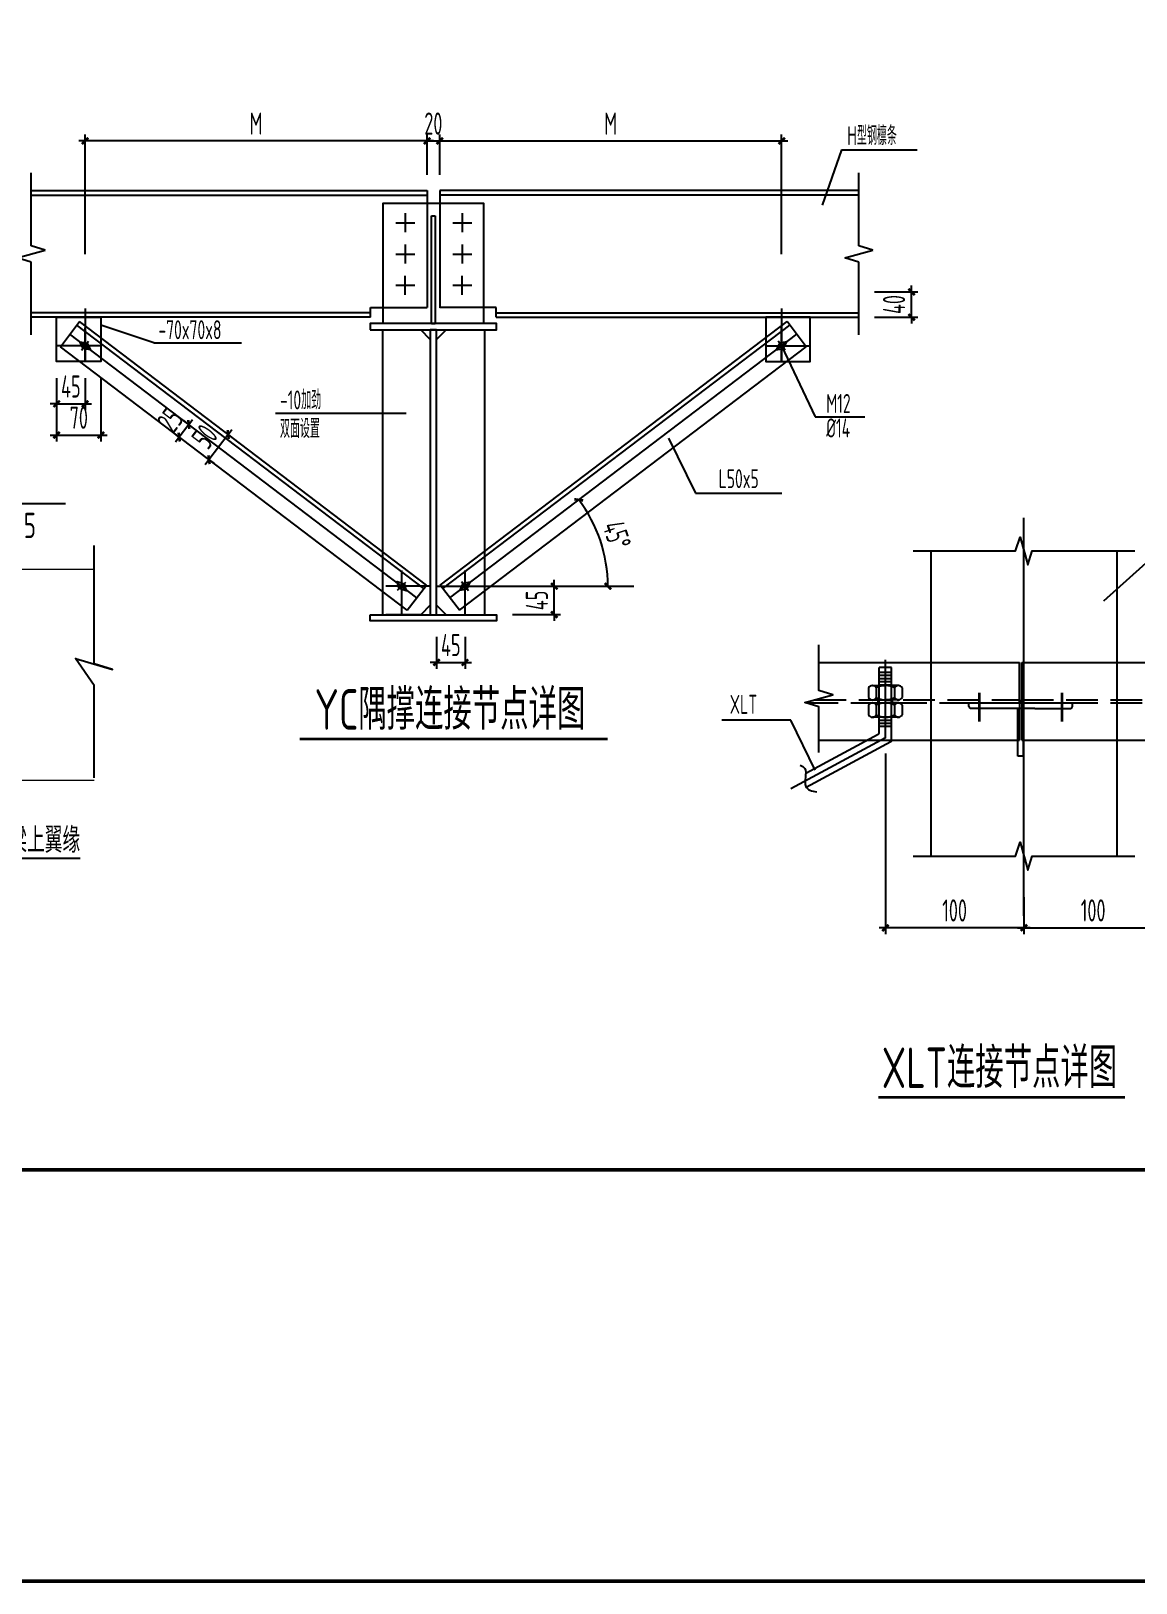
# Model space of a CAD drawing. Extents: x 447413 to 2975780, y -1432727 to 1301644.
# Drawn here: x 2333746 to 2359920, y -541910 to -505126 of the extents above; entities that cross this region are included whole.
import ezdxf
from ezdxf.enums import TextEntityAlignment as Align

# ---------------------------------------------------------------- set-up
doc = ezdxf.new("R2010")
doc.units = 0
doc.header["$LTSCALE"] = 1000
doc.header["$MEASUREMENT"] = 0
for name, pattern in [('ACAD_ISO02W100', [15, 12, -3]), ('ACAD_ISO04W100', [30.5, 24, -3, 0.5, -3]), ('DASH', [0.35, 0.25, -0.1]), ('DOTE', [2.42, 2, -0.2, 0.02, -0.2])]:
    doc.linetypes.add(name, pattern=pattern)
for name, color, linetype in [('AXIS', 3, 'Continuous'), ('AXIS_DIM', 3, 'Continuous'), ('COLU_DE_NUM', 7, 'Continuous'), ('DIM_SYMB', 3, 'Continuous'), ('DOTE', 1, 'Continuous'), ('LAYER2', 1, 'Continuous'), ('PUB_TEXT', 7, 'Continuous'), ('TDB_中实线', 7, 'Continuous'), ('TDB_中心线', 1, 'ACAD_ISO04W100'), ('TDB_文字', 7, 'Continuous'), ('TDB_细实线', 3, 'Continuous'), ('TDB_虚线', 2, 'ACAD_ISO02W100'), ('TEXT', 6, 'Continuous'), ('THIN', 7, 'Continuous'), ('图框', 253, 'Continuous'), ('文字', 3, 'Continuous'), ('标注', 2, 'Continuous')]:
    doc.layers.add(name, color=color, linetype=linetype)
doc.layers.add('檩条', color=7, linetype='Continuous', lineweight=18)
doc.layers.add('轴线__点划线', color=9, linetype='Continuous', lineweight=18)
doc.styles.add('TSSD_Dimension', font='sysz.shx', dxfattribs={"width": 0.7, "bigfont": 'syfs.shx'})
doc.styles.add('TSSD_Label', font='Tssdeng.shx', dxfattribs={"width": 0.7, "bigfont": 'hztxt.shx'})
doc.styles.add('TSSD_REIN', font='Tssdeng.shx', dxfattribs={"width": 0.7, "bigfont": 'hztxt.shx'})
doc.dimstyles.new('TSSD_10_150', dxfattribs={"dimtxt": 525, "dimasz": 150, "dimexe": 150, "dimexo": 375, "dimgap": 150, "dimtad": 1, "dimdec": 0, "dimlfac": 0.066667, "dimzin": 0, "dimdsep": 46, "dimtxsty": 'TSSD_Dimension', "dimblk": 'ARCHTICK', "dimblk1": 'ARCHTICK', "dimblk2": 'ARCHTICK', "dimcen": 0, "dimdle": 150, "dimclrt": 7, "dimadec": 0, "dimazin": 0, "dimtfac": 1, "dimtdec": 0, "dimtix": 1, "dimtmove": 2, "dimatfit": 3, "dimfxl": 0, "dimtolj": 1, "dimtzin": 0, "dimarcsym": 0})

# ---------------------------------------------------------------- blocks, each defined once
blk = doc.blocks.new('A$C6B0021A6')
at = {"layer": '图框', "color": 153, "const_width": 58, "elevation": -84000}
for points in [[(111420, 1020), (2520, 1020), (2520, 83120), (111420, 83120)], [(111420, 83120), (117920, 83120), (117920, 1020), (111420, 1020)]]:
    blk.add_lwpolyline(points, close=True, dxfattribs=at)
blk = doc.blocks.new('_ArchTick')
at = {"color": 0, "linetype": 'ByBlock', "const_width": 0.4}
blk.add_lwpolyline([(-0.5, -0.5), (0.5, 0.5)], dxfattribs=at)
blk = doc.blocks.new('*D28')
at = {"layer": 'AXIS_DIM', "color": 0, "lineweight": -2, "transparency": 16777216}
for p, q in [((2354603, -511309), (2354603, -511159)), ((2353730, -511309), (2354753, -511309)), ((2354603, -511909), (2354603, -511309)), ((2353730, -511909), (2354753, -511909)), ((2354603, -511909), (2354603, -512059))]:
    blk.add_line(p, q, dxfattribs=at)
at = {"layer": 'Defpoints', "color": 0, "transparency": 16777216}
for p in [(2353355, -511309), (2354603, -511309), (2353355, -511909)]:
    blk.add_point(p, dxfattribs=at)
at = {"layer": 'AXIS_DIM', "color": 0, "lineweight": -2, "transparency": 16777216, "xscale": 150, "yscale": 150, "zscale": 150}
for p, rotation in [((2354603, -511309), 270), ((2354603, -511909), 90)]:
    blk.add_blockref('_ArchTick', p, dxfattribs=dict(at, rotation=rotation))
at = {"layer": 'AXIS_DIM', "color": 7, "transparency": 16777216, "insert": (2354190, -511609), "char_height": 525, "attachment_point": 5, "rotation": 90, "style": 'TSSD_Dimension'}
blk.add_mtext('\\A1;40', dxfattribs=at)
blk = doc.blocks.new('*D29')
at = {"layer": 'AXIS_DIM', "color": 0, "lineweight": -2, "transparency": 16777216}
for p, q in [((2343126, -508534), (2343126, -507581)), ((2343426, -508534), (2343426, -507581)), ((2343126, -507731), (2342976, -507731)), ((2343126, -507731), (2343426, -507731)), ((2343426, -507731), (2343576, -507731))]:
    blk.add_line(p, q, dxfattribs=at)
at = {"layer": 'Defpoints', "color": 0, "transparency": 16777216}
for p in [(2343426, -507731), (2343126, -508909), (2343426, -508909)]:
    blk.add_point(p, dxfattribs=at)
at = {"layer": 'AXIS_DIM', "color": 0, "lineweight": -2, "transparency": 16777216, "xscale": 150, "yscale": 150, "zscale": 150}
blk.add_blockref('_ArchTick', (2343126, -507731), dxfattribs=at)
at = {"layer": 'AXIS_DIM', "color": 0, "lineweight": -2, "transparency": 16777216, "xscale": 150, "yscale": 150, "zscale": 150, "rotation": 180}
blk.add_blockref('_ArchTick', (2343426, -507731), dxfattribs=at)
at = {"layer": 'AXIS_DIM', "color": 7, "transparency": 16777216, "insert": (2343276, -507319), "char_height": 525, "attachment_point": 5, "style": 'TSSD_Dimension'}
blk.add_mtext('\\A1;20', dxfattribs=at)
blk = doc.blocks.new('*D30')
at = {"layer": 'AXIS_DIM', "color": 0, "lineweight": -2, "transparency": 16777216}
for p, q in [((2344776, -518284), (2346291, -518284)), ((2346141, -518284), (2346141, -518134)), ((2346141, -518959), (2346141, -518284)), ((2345151, -518959), (2346291, -518959)), ((2346141, -518959), (2346141, -519109))]:
    blk.add_line(p, q, dxfattribs=at)
at = {"layer": 'Defpoints', "color": 0, "transparency": 16777216}
for p in [(2344401, -518284), (2346141, -518284), (2344776, -518959)]:
    blk.add_point(p, dxfattribs=at)
at = {"layer": 'AXIS_DIM', "color": 0, "lineweight": -2, "transparency": 16777216, "xscale": 150, "yscale": 150, "zscale": 150}
for p, rotation in [((2346141, -518284), 270), ((2346141, -518959), 90)]:
    blk.add_blockref('_ArchTick', p, dxfattribs=dict(at, rotation=rotation))
at = {"layer": 'AXIS_DIM', "color": 7, "transparency": 16777216, "insert": (2345729, -518622), "char_height": 525, "attachment_point": 5, "rotation": 90, "style": 'TSSD_Dimension'}
blk.add_mtext('\\A1;45', dxfattribs=at)
blk = doc.blocks.new('*D31')
at = {"layer": 'AXIS_DIM', "color": 0, "lineweight": -2, "transparency": 16777216}
for p, q in [((2343426, -508534), (2343426, -507581)), ((2351526, -510418), (2351526, -507581)), ((2343276, -507731), (2351676, -507731))]:
    blk.add_line(p, q, dxfattribs=at)
at = {"layer": 'Defpoints', "color": 0, "transparency": 16777216}
for p in [(2351526, -507731), (2343426, -508909), (2351526, -510793)]:
    blk.add_point(p, dxfattribs=at)
at = {"layer": 'AXIS_DIM', "color": 0, "lineweight": -2, "transparency": 16777216, "xscale": 150, "yscale": 150, "zscale": 150, "rotation": 180}
blk.add_blockref('_ArchTick', (2343426, -507731), dxfattribs=at)
at = {"layer": 'AXIS_DIM', "color": 0, "lineweight": -2, "transparency": 16777216, "xscale": 150, "yscale": 150, "zscale": 150}
blk.add_blockref('_ArchTick', (2351526, -507731), dxfattribs=at)
at = {"layer": 'AXIS_DIM', "color": 7, "transparency": 16777216, "insert": (2347476, -507319), "char_height": 525, "attachment_point": 5, "style": 'TSSD_Dimension'}
blk.add_mtext('\\A1;M', dxfattribs=at)
blk = doc.blocks.new('*D32')
at = {"layer": 'AXIS_DIM', "color": 0, "lineweight": -2, "transparency": 16777216}
for p, q in [((2343351, -519484), (2343351, -520243)), ((2344026, -519484), (2344026, -520243)), ((2343351, -520093), (2343201, -520093)), ((2343351, -520093), (2344026, -520093)), ((2344026, -520093), (2344176, -520093))]:
    blk.add_line(p, q, dxfattribs=at)
at = {"layer": 'Defpoints', "color": 0, "transparency": 16777216}
for p in [(2343351, -519109), (2344026, -519109), (2344026, -520093)]:
    blk.add_point(p, dxfattribs=at)
at = {"layer": 'AXIS_DIM', "color": 0, "lineweight": -2, "transparency": 16777216, "xscale": 150, "yscale": 150, "zscale": 150}
blk.add_blockref('_ArchTick', (2343351, -520093), dxfattribs=at)
at = {"layer": 'AXIS_DIM', "color": 0, "lineweight": -2, "transparency": 16777216, "xscale": 150, "yscale": 150, "zscale": 150, "rotation": 180}
blk.add_blockref('_ArchTick', (2344026, -520093), dxfattribs=at)
at = {"layer": 'AXIS_DIM', "color": 7, "transparency": 16777216, "insert": (2343688, -519680), "char_height": 525, "attachment_point": 5, "style": 'TSSD_Dimension'}
blk.add_mtext('\\A1;45', dxfattribs=at)
blk = doc.blocks.new('*D33')
at = {"layer": 'AXIS_DIM', "color": 0, "lineweight": -2, "transparency": 16777216}
for p, q in [((2338415, -514689), (2338505, -514570)), ((2338415, -514689), (2337961, -515286)), ((2338418, -514692), (2338534, -514780)), ((2337961, -515286), (2337870, -515405)), ((2337965, -515289), (2338080, -515377))]:
    blk.add_line(p, q, dxfattribs=at)
at = {"layer": 'Defpoints', "color": 0, "transparency": 16777216}
for p in [(2338120, -514465), (2337666, -515062), (2337961, -515286)]:
    blk.add_point(p, dxfattribs=at)
at = {"layer": 'AXIS_DIM', "color": 0, "lineweight": -2, "transparency": 16777216, "xscale": 150, "yscale": 150, "zscale": 150}
for p, rotation in [((2338415, -514689), 232.7651659873407), ((2337961, -515286), 52.76516598734072)]:
    blk.add_blockref('_ArchTick', p, dxfattribs=dict(at, rotation=rotation))
at = {"layer": 'AXIS_DIM', "color": 7, "transparency": 16777216, "insert": (2337859, -514738), "char_height": 525, "attachment_point": 5, "rotation": 52.7652, "style": 'TSSD_Dimension'}
blk.add_mtext('\\A1;50', dxfattribs=at)
blk = doc.blocks.new('*D34')
at = {"layer": 'AXIS_DIM', "color": 0, "lineweight": -2, "transparency": 16777216}
for p, q in [((2337482, -514451), (2337255, -514750)), ((2337461, -514435), (2337363, -514361)), ((2337482, -514451), (2337573, -514332)), ((2337234, -514734), (2337136, -514659)), ((2337255, -514750), (2337165, -514869))]:
    blk.add_line(p, q, dxfattribs=at)
at = {"layer": 'Defpoints', "color": 0, "transparency": 16777216}
for p in [(2337255, -514750), (2337532, -514960), (2337759, -514662)]:
    blk.add_point(p, dxfattribs=at)
at = {"layer": 'AXIS_DIM', "color": 0, "lineweight": -2, "transparency": 16777216, "xscale": 150, "yscale": 150, "zscale": 150}
for p, rotation in [((2337255, -514750), 52.76516598728409), ((2337482, -514451), 232.7651659872841)]:
    blk.add_blockref('_ArchTick', p, dxfattribs=dict(at, rotation=rotation))
at = {"layer": 'AXIS_DIM', "color": 7, "transparency": 16777216, "insert": (2337040, -514351), "char_height": 525, "attachment_point": 5, "rotation": 52.7652, "style": 'TSSD_Dimension'}
blk.add_mtext('\\A1;25', dxfattribs=at)
blk = doc.blocks.new('*D36')
at = {"layer": 'AXIS_DIM', "color": 0, "lineweight": -2, "transparency": 16777216}
for p, q in [((2334351, -513356), (2334351, -514854)), ((2335401, -513356), (2335401, -514854)), ((2334201, -514704), (2335551, -514704))]:
    blk.add_line(p, q, dxfattribs=at)
at = {"layer": 'Defpoints', "color": 0, "transparency": 16777216}
for p in [(2334351, -512981), (2335401, -512981), (2335401, -514704)]:
    blk.add_point(p, dxfattribs=at)
at = {"layer": 'AXIS_DIM', "color": 0, "lineweight": -2, "transparency": 16777216, "xscale": 150, "yscale": 150, "zscale": 150, "rotation": 180}
blk.add_blockref('_ArchTick', (2334351, -514704), dxfattribs=at)
at = {"layer": 'AXIS_DIM', "color": 0, "lineweight": -2, "transparency": 16777216, "xscale": 150, "yscale": 150, "zscale": 150}
blk.add_blockref('_ArchTick', (2335401, -514704), dxfattribs=at)
at = {"layer": 'AXIS_DIM', "color": 7, "transparency": 16777216, "insert": (2334876, -514291), "char_height": 525, "attachment_point": 5, "style": 'TSSD_Dimension'}
blk.add_mtext('\\A1;70', dxfattribs=at)
blk = doc.blocks.new('*D37')
at = {"layer": 'AXIS_DIM', "color": 0, "lineweight": -2, "transparency": 16777216}
for p, q in [((2334351, -513356), (2334351, -514114)), ((2335026, -513356), (2335026, -514114)), ((2334351, -513964), (2334201, -513964)), ((2334351, -513964), (2335026, -513964)), ((2335026, -513964), (2335176, -513964))]:
    blk.add_line(p, q, dxfattribs=at)
at = {"layer": 'Defpoints', "color": 0, "transparency": 16777216}
for p in [(2334351, -512981), (2335026, -512981), (2335026, -513964)]:
    blk.add_point(p, dxfattribs=at)
at = {"layer": 'AXIS_DIM', "color": 0, "lineweight": -2, "transparency": 16777216, "xscale": 150, "yscale": 150, "zscale": 150}
blk.add_blockref('_ArchTick', (2334351, -513964), dxfattribs=at)
at = {"layer": 'AXIS_DIM', "color": 0, "lineweight": -2, "transparency": 16777216, "xscale": 150, "yscale": 150, "zscale": 150, "rotation": 180}
blk.add_blockref('_ArchTick', (2335026, -513964), dxfattribs=at)
at = {"layer": 'AXIS_DIM', "color": 7, "transparency": 16777216, "insert": (2334688, -513551), "char_height": 525, "attachment_point": 5, "style": 'TSSD_Dimension'}
blk.add_mtext('\\A1;45', dxfattribs=at)
blk = doc.blocks.new('*D38')
at = {"layer": 'AXIS_DIM', "color": 0, "lineweight": -2, "transparency": 16777216}
for p, q in [((2335026, -510418), (2335026, -507581)), ((2343126, -508534), (2343126, -507581)), ((2343276, -507731), (2334876, -507731))]:
    blk.add_line(p, q, dxfattribs=at)
at = {"layer": 'Defpoints', "color": 0, "transparency": 16777216}
for p in [(2335026, -507731), (2343126, -508909), (2335026, -510793)]:
    blk.add_point(p, dxfattribs=at)
at = {"layer": 'AXIS_DIM', "color": 0, "lineweight": -2, "transparency": 16777216, "xscale": 150, "yscale": 150, "zscale": 150, "rotation": 180}
blk.add_blockref('_ArchTick', (2335026, -507731), dxfattribs=at)
at = {"layer": 'AXIS_DIM', "color": 0, "lineweight": -2, "transparency": 16777216, "xscale": 150, "yscale": 150, "zscale": 150}
blk.add_blockref('_ArchTick', (2343126, -507731), dxfattribs=at)
at = {"layer": 'AXIS_DIM', "color": 7, "transparency": 16777216, "insert": (2339076, -507319), "char_height": 525, "attachment_point": 5, "style": 'TSSD_Dimension'}
blk.add_mtext('\\A1;M', dxfattribs=at)
blk = doc.blocks.new('*D40')
at = {"layer": 'AXIS_DIM', "color": 0, "lineweight": -2, "transparency": 16777216}
blk.add_arc((2344026, -518284), 3383, 0, 37.2348, dxfattribs=at)
at = {"layer": 'Defpoints', "color": 0, "transparency": 16777216}
for p in [(2351884, -512312), (2347330, -517557), (2343351, -518284), (2348027, -518284), (2343667, -518557)]:
    blk.add_point(p, dxfattribs=at)
at = {"layer": 'AXIS_DIM', "color": 0, "lineweight": -2, "transparency": 16777216, "xscale": 150, "yscale": 150, "zscale": 150}
for p, rotation in [((2346719, -516237), 127.2348340126401), ((2347409, -518284), 270.0000000000003)]:
    blk.add_blockref('_ArchTick', p, dxfattribs=dict(at, rotation=rotation))
at = {"layer": 'AXIS_DIM', "color": 7, "transparency": 16777216, "insert": (2347623, -517073), "char_height": 525, "attachment_point": 5, "rotation": 288.6174, "style": 'TSSD_Dimension'}
blk.add_mtext('\\A1;45%%D', dxfattribs=at)
blk = doc.blocks.new('*D43')
at = {"layer": 'AXIS_DIM', "color": 0, "lineweight": -2, "transparency": 16777216}
for p, q in [((2353984, -522252), (2353984, -526532)), ((2357265, -525657), (2357265, -526532)), ((2357415, -526382), (2353834, -526382))]:
    blk.add_line(p, q, dxfattribs=at)
at = {"layer": 'Defpoints', "color": 0, "transparency": 16777216}
for p in [(2353984, -521877), (2357265, -525282), (2353984, -526382)]:
    blk.add_point(p, dxfattribs=at)
at = {"layer": 'AXIS_DIM', "color": 0, "lineweight": -2, "transparency": 16777216, "xscale": 150, "yscale": 150, "zscale": 150, "rotation": 180}
blk.add_blockref('_ArchTick', (2353984, -526382), dxfattribs=at)
at = {"layer": 'AXIS_DIM', "color": 0, "lineweight": -2, "transparency": 16777216, "xscale": 150, "yscale": 150, "zscale": 150}
blk.add_blockref('_ArchTick', (2357265, -526382), dxfattribs=at)
at = {"layer": 'AXIS_DIM', "color": 7, "transparency": 16777216, "insert": (2355624, -525970), "char_height": 525, "attachment_point": 5, "style": 'TSSD_Dimension'}
blk.add_mtext('\\A1;100', dxfattribs=at)
blk = doc.blocks.new('*D44')
at = {"layer": 'AXIS_DIM', "color": 0, "lineweight": -2, "transparency": 16777216}
for p, q in [((2360547, -522252), (2360547, -526532)), ((2357265, -525657), (2357265, -526532)), ((2357115, -526382), (2360697, -526382))]:
    blk.add_line(p, q, dxfattribs=at)
at = {"layer": 'Defpoints', "color": 0, "transparency": 16777216}
for p in [(2360547, -521877), (2357265, -525282), (2360547, -526382)]:
    blk.add_point(p, dxfattribs=at)
at = {"layer": 'AXIS_DIM', "color": 0, "lineweight": -2, "transparency": 16777216, "xscale": 150, "yscale": 150, "zscale": 150, "rotation": 180}
blk.add_blockref('_ArchTick', (2357265, -526382), dxfattribs=at)
at = {"layer": 'AXIS_DIM', "color": 0, "lineweight": -2, "transparency": 16777216, "xscale": 150, "yscale": 150, "zscale": 150}
blk.add_blockref('_ArchTick', (2360547, -526382), dxfattribs=at)
at = {"layer": 'AXIS_DIM', "color": 7, "transparency": 16777216, "insert": (2358906, -525970), "char_height": 525, "attachment_point": 5, "style": 'TSSD_Dimension'}
blk.add_mtext('\\A1;100', dxfattribs=at)

msp = doc.modelspace()

# ---------------------------------------------------------------- linework, layer by layer
for p, q in [((2334440.5, -512610.6, 126000), (2334894.3, -512013.5, 126000)), ((2352110.8, -512610.6, 126000), (2351657, -512013.5, 126000)), ((2342657, -518855.2, 126000), (2343110.8, -518258.1, 126000)), ((2343894.3, -518855.2, 126000), (2343440.5, -518258.1, 126000)), ((2353587.9, -520695.8, 126000), (2353587.9, -520923, 126000)), ((2353677.6, -520640.4, 126000), (2353984.9, -520640.4, 126000)), ((2353767.3, -520695.8, 126000), (2353767.3, -520923, 126000)), ((2354292.2, -520640.4, 126000), (2353984.9, -520640.4, 126000)), ((2354202.6, -520695.8, 126000), (2354202.6, -520923, 126000)), ((2354381.9, -520695.8, 126000), (2354381.9, -520923, 126000)), ((2353587.9, -521107.3, 126000), (2353587.9, -521334.5, 126000)), ((2353677.6, -520978.4, 126000), (2353984.9, -520978.4, 126000)), ((2353677.6, -521051.9, 126000), (2353984.9, -521051.9, 126000)), ((2353767.3, -521107.3, 126000), (2353767.3, -521334.5, 126000)), ((2353813.4, -521051.9, 126000), (2353813.4, -520978.4, 126000)), ((2353867.3, -521051.9, 126000), (2354102.5, -521051.9, 126000)), ((2354292.2, -520978.4, 126000), (2353984.9, -520978.4, 126000)), ((2354292.2, -521051.9, 126000), (2353984.9, -521051.9, 126000)), ((2354156.4, -521051.9, 126000), (2354156.4, -520978.4, 126000)), ((2354202.6, -521107.3, 126000), (2354202.6, -521334.5, 126000)), ((2354381.9, -521107.3, 126000), (2354381.9, -521334.5, 126000)), ((2354292.2, -521389.9, 126000), (2353677.6, -521389.9, 126000))]:
    msp.add_line(p, q)
at = {"color": 1}
for p, q in [((2353837.9, -520325.4, 126000), (2354131.9, -520325.4, 126000)), ((2353837.9, -520396.5, 126000), (2354131.9, -520396.5, 126000)), ((2353837.9, -520472.1, 126000), (2354131.9, -520472.1, 126000)), ((2353837.9, -520543.3, 126000), (2354131.9, -520543.3, 126000)), ((2353837.9, -520618.9, 126000), (2354131.9, -520618.9, 126000)), ((2353837.9, -521457.3, 126000), (2354131.9, -521457.3, 126000)), ((2353837.9, -521532.9, 126000), (2354131.9, -521532.9, 126000)), ((2353837.9, -521604.1, 126000), (2354131.9, -521604.1, 126000))]:
    msp.add_line(p, q, dxfattribs=at)
at = {"linetype": 'DASH', "ltscale": 3}
for p, q in [((2352115.7, -521051.9, 126000), (2357157.6, -521051.9, 126000)), ((2352304.2, -520978.4, 126000), (2357157.6, -520978.4, 126000)), ((2357217.6, -520978.4, 126000), (2362018, -520978.4, 126000)), ((2357217.6, -521051.9, 126000), (2361829.5, -521051.9, 126000))]:
    msp.add_line(p, q, dxfattribs=at)
at = {"elevation": 126000}
for points in [[(2334350.6, -511909.3), (2335400.6, -511909.3), (2335400.6, -512959.3), (2334350.6, -512959.3)], [(2352200.6, -511909.3), (2351150.6, -511909.3), (2351150.6, -512959.3), (2352200.6, -512959.3)]]:
    msp.add_lwpolyline(points, close=True, dxfattribs=at)
for points in [[(2335073.3, -512521.7), (2335151, -512679.7), (2334977.9, -512647), (2334900.3, -512488.9), (2335073.3, -512521.7)], [(2351477.9, -512521.7), (2351400.3, -512679.7), (2351573.3, -512647), (2351651, -512488.9), (2351477.9, -512521.7)], [(2342582.1, -518229.5), (2342635.4, -518397.3), (2342469.1, -518339.2), (2342415.9, -518171.3), (2342582.1, -518229.5)], [(2343977.9, -518221.7), (2343900.4, -518379.8), (2344073.4, -518347), (2344150.9, -518188.9), (2343977.9, -518221.7)]]:
    msp.add_lwpolyline(points, dxfattribs=at)
for centre, radius, start, end in [((2353677.6, -520740.7, 126000), 100.3, 26.60374, 153.39626), ((2353984.9, -521095.7, 126000), 455.4, 61.44652, 118.55348), ((2354292.2, -520740.7, 126000), 100.3, 26.60374, 153.39626), ((2353677.6, -520878.1, 126000), 100.3, 206.60374, 333.39626), ((2353677.6, -521152.2, 126000), 100.3, 26.60374, 153.39626), ((2353984.9, -520523, 126000), 455.4, 241.44652, 298.55348), ((2353984.9, -521507.2, 126000), 455.4, 61.44652, 118.55348), ((2354292.2, -520878.1, 126000), 100.3, 206.60374, 333.39626), ((2354292.2, -521152.2, 126000), 100.3, 26.60374, 153.39626), ((2353677.6, -521289.6, 126000), 100.3, 206.60374, 333.39626), ((2353984.9, -520934.5, 126000), 455.4, 241.44652, 298.55348), ((2354292.2, -521289.6, 126000), 100.3, 206.60374, 333.39626)]:
    msp.add_arc(centre, radius, start, end)
msp.add_open_spline([(2351965.7, -522527.6, 126000), (2352013.5, -522544.5, 126000), (2352166.2, -522635.5, 126000), (2351983.9, -523071.5, 126000), (2352239.3, -523140.7, 126000), (2352361.7, -523158.7, 126000)], degree=3, knots=[183.4325027, 183.4325027, 183.4325027, 183.4325027, 362.9634196, 887.2207453, 1265.7995301, 1265.7995301, 1265.7995301, 1265.7995301])
at = {"layer": 'AXIS', "linetype": 'DOTE'}
msp.add_line((2353984.9, -521875.2, 126000), (2353984.9, -520031.6, 126000), dxfattribs=at)
at = {"layer": 'DIM_SYMB', "const_width": 62.5, "elevation": 126000}
for points in [[(2340111.4, -521904.9), (2347401.5, -521904.9)], [(2353819.8, -530397.5), (2359658.1, -530397.5)]]:
    msp.add_lwpolyline(points, dxfattribs=at)
at = {"layer": 'DOTE'}
msp.add_line((2357265.3, -526094.5, 126000), (2357265.3, -516663.3, 126000), dxfattribs=at)
at = {"layer": 'LAYER2', "linetype": 'ACAD_ISO04W100', "ltscale": 100}
msp.add_line((2353983.6, -521877.3, 126000), (2351742.3, -523084.1, 126000), dxfattribs=at)
at = {"layer": 'PUB_TEXT', "ltscale": 10}
for p, q in [((2355060.8, -517448.8, 126000), (2355060.8, -519337.3, 126000)), ((2359469.7, -517448.8, 126000), (2359469.7, -519337.3, 126000)), ((2355060.8, -519337.3, 126000), (2355060.8, -521051.9, 126000)), ((2359469.7, -519337.3, 126000), (2359469.7, -521051.9, 126000)), ((2352408.3, -520092.7, 126000), (2357157.6, -520092.7, 126000)), ((2357217.6, -520092.7, 126000), (2362122.2, -520092.7, 126000)), ((2354131.9, -520213.9, 126000), (2353837.9, -520213.9, 126000)), ((2353837.9, -521764.5, 126000), (2353837.9, -520213.9, 126000)), ((2354131.9, -521940, 126000), (2354131.9, -520213.9, 126000)), ((2355060.8, -521051.9, 126000), (2355060.8, -524683.9, 126000)), ((2355960.8, -521051.9, 126000), (2358414.3, -521051.9, 126000)), ((2355960.8, -521138.3, 126000), (2355960.8, -521051.9, 126000)), ((2357524.5, -521181.5, 126000), (2356004, -521181.5, 126000)), ((2357117.9, -522309.8, 126000), (2357117.9, -521181.5, 126000)), ((2357257.2, -522309.8, 126000), (2357257.2, -521181.5, 126000)), ((2357524.5, -521181.5, 126000), (2358371.1, -521181.5, 126000)), ((2358414.3, -521138.3, 126000), (2358414.3, -521051.9, 126000)), ((2359469.7, -521051.9, 126000), (2359469.7, -524683.9, 126000)), ((2353816.5, -521800.4, 126000), (2352096.8, -522726.3, 126000)), ((2352408.3, -521937.6, 126000), (2357157.6, -521937.6, 126000)), ((2357217.6, -521937.6, 126000), (2362122.2, -521937.6, 126000)), ((2354110.4, -521976, 126000), (2352109.3, -523053.4, 126000)), ((2357257.2, -522309.8, 126000), (2357117.9, -522309.8, 126000))]:
    msp.add_line(p, q, dxfattribs=at)
at = {"layer": 'PUB_TEXT'}
for p, q in [((2357157.6, -521051.9, 126000), (2357157.6, -520092.7, 126000)), ((2357217.6, -521051.9, 126000), (2357217.6, -520092.7, 126000)), ((2357157.6, -520978.4, 126000), (2357157.6, -521937.6, 126000)), ((2357217.6, -520978.4, 126000), (2357217.6, -521937.6, 126000))]:
    msp.add_line(p, q, dxfattribs=at)
at = {"layer": 'PUB_TEXT', "ltscale": 10}
for centre, radius, start, end in [((2356004, -521138.3, 126000), 43.2, 180, 270), ((2358371.1, -521138.3, 126000), 43.2, 270, 0), ((2353797.1, -521764.5, 126000), 40.8, 298.29834, 0), ((2353982.5, -521875.2, 126000), 2.45, 298.29834, 0), ((2354091, -521940, 126000), 40.8, 298.29834, 0)]:
    msp.add_arc(centre, radius, start, end, dxfattribs=at)
at = {"layer": 'TDB_中实线', "ltscale": 100}
for p, q in [((2333748.3, -508909.3, 126000), (2343125.6, -508909.3, 126000)), ((2333748.3, -509014.3, 126000), (2343125.6, -509014.3, 126000)), ((2343125.6, -508909.3, 126000), (2343125.6, -511677.3, 126000)), ((2343425.6, -508909.3, 126000), (2343425.6, -511684.3, 126000)), ((2353355.2, -508909.3, 126000), (2343425.6, -508909.3, 126000)), ((2353355.2, -509014.3, 126000), (2343425.6, -509014.3, 126000)), ((2341785.4, -511804.3, 126000), (2333748.3, -511804.3, 126000)), ((2341785.4, -511909.3, 126000), (2333748.3, -511909.3, 126000)), ((2341785.4, -511909.3, 126000), (2341785.4, -511677.3, 126000)), ((2341785.4, -511677.3, 126000), (2343125.6, -511677.3, 126000)), ((2344765.9, -511677.3, 126000), (2343425.6, -511677.3, 126000)), ((2344765.9, -511909.3, 126000), (2344765.9, -511677.3, 126000)), ((2344765.9, -511804.3, 126000), (2353355.2, -511804.3, 126000)), ((2344765.9, -511909.3, 126000), (2353355.2, -511909.3, 126000)), ((2343230.6, -512059.3, 126000), (2343320.6, -512059.3, 126000))]:
    msp.add_line(p, q, dxfattribs=at)
at = {"layer": 'TDB_中实线'}
for p, q in [((2343110.8, -518258.1, 126000), (2334894.3, -512013.5, 126000)), ((2343440.5, -518258.1, 126000), (2351657, -512013.5, 126000)), ((2343047.3, -518341.7, 126000), (2334830.7, -512097.1, 126000)), ((2342081.7, -518959.3, 126000), (2342081.7, -512209.3, 126000)), ((2343200.6, -512434.3, 126000), (2342975.6, -512209.3, 126000)), ((2343350.6, -512434.3, 126000), (2343575.6, -512209.3, 126000)), ((2343504, -518341.7, 126000), (2351720.5, -512097.1, 126000)), ((2344492.6, -518959.3, 126000), (2344492.6, -512209.3, 126000)), ((2342657, -518855.2, 126000), (2334440.5, -512610.6, 126000)), ((2343894.3, -518855.2, 126000), (2352110.8, -512610.6, 126000)), ((2343200.6, -517909.3, 126000), (2343200.6, -518734.3, 126000)), ((2342975.6, -518959.3, 126000), (2342150.6, -518959.3, 126000)), ((2343200.6, -518734.3, 126000), (2342975.6, -518959.3, 126000)), ((2343350.6, -518734.3, 126000), (2343575.6, -518959.3, 126000))]:
    msp.add_line(p, q, dxfattribs=at)
at = {"layer": 'TDB_中实线', "ltscale": 100, "elevation": 126000}
msp.add_lwpolyline([(2344475.6, -512059.3), (2344475.6, -512059.3), (2344475.6, -509213.3), (2342075.6, -509213.3), (2342075.6, -512059.3)], dxfattribs=at)
at = {"layer": 'TDB_中实线', "color": 3, "elevation": 126000}
for points in [[(2341775.6, -512209.3), (2344775.6, -512209.3), (2344775.6, -512059.3), (2341775.6, -512059.3)], [(2343200.6, -518959.3), (2343350.6, -518959.3), (2343350.6, -512209.3), (2343200.6, -512209.3)], [(2341775.6, -518959.3), (2344775.6, -518959.3), (2344775.6, -519109.3), (2341775.6, -519109.3)]]:
    msp.add_lwpolyline(points, close=True, dxfattribs=at)
at = {"layer": 'TDB_中心线', "ltscale": 20}
for p, q in [((2342611, -509445.7, 126000), (2342611, -509895.7, 126000)), ((2343961, -509445.7, 126000), (2343961, -509895.7, 126000)), ((2342386, -509670.7, 126000), (2342836, -509670.7, 126000)), ((2343736, -509670.7, 126000), (2344186, -509670.7, 126000)), ((2342611, -510186.3, 126000), (2342611, -510636.3, 126000)), ((2343961, -510186.3, 126000), (2343961, -510636.3, 126000)), ((2342386, -510411.3, 126000), (2342836, -510411.3, 126000)), ((2343736, -510411.3, 126000), (2344186, -510411.3, 126000)), ((2342611, -511377, 126000), (2342611, -510927, 126000)), ((2343961, -511377, 126000), (2343961, -510927, 126000)), ((2342386, -511152, 126000), (2342836, -511152, 126000)), ((2343736, -511152, 126000), (2344186, -511152, 126000)), ((2335025.6, -511700.9, 126000), (2335025.6, -511909.3, 126000)), ((2335025.6, -511909.3, 126000), (2335025.6, -512959.3, 126000)), ((2351525.6, -511700.9, 126000), (2351525.6, -511909.3, 126000)), ((2351525.6, -511909.3, 126000), (2351525.6, -512959.3, 126000)), ((2342883.9, -518556.6, 126000), (2334667.4, -512312, 126000)), ((2335025.6, -512975.9, 126000), (2335025.6, -512157.1, 126000)), ((2343667.4, -518556.6, 126000), (2351883.9, -512312, 126000)), ((2351525.6, -512975.9, 126000), (2351525.6, -512157.1, 126000)), ((2335400.6, -512584.3, 126000), (2334350.6, -512584.3, 126000)), ((2335258.5, -512584.3, 126000), (2334809.5, -512584.3, 126000)), ((2334942.5, -512693.5, 126000), (2335105.5, -512479.4, 126000)), ((2351150.6, -512584.3, 126000), (2352200.6, -512584.3, 126000)), ((2351292.7, -512584.3, 126000), (2351741.8, -512584.3, 126000)), ((2351608.8, -512693.5, 126000), (2351445.8, -512479.4, 126000)), ((2342427.2, -518379.9, 126000), (2342620.2, -518192.5, 126000)), ((2343792.7, -518284.3, 126000), (2344241.8, -518284.3, 126000)), ((2344108.8, -518393.5, 126000), (2343945.7, -518179.5, 126000))]:
    msp.add_line(p, q, dxfattribs=at)
at = {"layer": 'TDB_中心线', "ltscale": 20, "elevation": 126000}
for points in [[(2342525.6, -518959.3), (2342525.6, -517909.3)], [(2344025.6, -518959.3), (2344025.6, -517909.3)], [(2343200.6, -518284.3), (2342150.6, -518284.3)], [(2343350.6, -518284.3), (2348027.5, -518284.3)]]:
    msp.add_lwpolyline(points, dxfattribs=at)
at = {"layer": 'TDB_文字', "color": 3}
for p, q in [((2352946.7, -507944.5, 126000), (2352490.4, -509251.4, 126000)), ((2352946.7, -507944.5, 126000), (2354737.3, -507944.5, 126000)), ((2336652.2, -512518.8, 126000), (2335400.6, -512094.7, 126000)), ((2336652.2, -512518.8, 126000), (2338734.6, -512518.8, 126000)), ((2351525.6, -512584.3, 126000), (2352317.1, -514267, 126000)), ((2339532.7, -514182.6, 126000), (2342629, -514182.6, 126000)), ((2352317.1, -514267, 126000), (2353496.7, -514267, 126000)), ((2348843.9, -514777.5, 126000), (2349488, -516075.9, 126000)), ((2349488, -516075.9, 126000), (2351533.9, -516075.9, 126000))]:
    msp.add_line(p, q, dxfattribs=at)
at = {"layer": 'TDB_细实线'}
for p, q in [((2333748.3, -510214.3, 126000), (2333748.3, -508489.3, 126000)), ((2353355.2, -510214.3, 126000), (2353355.2, -508489.3, 126000)), ((2333420.2, -510497.7, 126000), (2334076.4, -510320.9, 126000)), ((2333748.3, -510604.3, 126000), (2333420.2, -510497.7, 126000)), ((2334076.4, -510320.9, 126000), (2333748.3, -510214.3, 126000)), ((2353027, -510497.7, 126000), (2353683.3, -510320.9, 126000)), ((2353355.2, -510604.3, 126000), (2353027, -510497.7, 126000)), ((2353683.3, -510320.9, 126000), (2353355.2, -510214.3, 126000)), ((2333748.3, -512329.3, 126000), (2333748.3, -510604.3, 126000)), ((2353355.2, -512329.3, 126000), (2353355.2, -510604.3, 126000))]:
    msp.add_line(p, q, dxfattribs=at)
at = {"layer": 'TDB_虚线', "ltscale": 20}
for p, q in [((2343230.6, -509502.3, 126000), (2343320.6, -509502.3, 126000)), ((2343230.6, -512059.3, 126000), (2343230.6, -509502.3, 126000)), ((2343320.6, -509502.3, 126000), (2343320.6, -512059.3, 126000))]:
    msp.add_line(p, q, dxfattribs=at)
at = {"layer": 'TEXT', "color": 7, "linetype": 'Continuous', "ltscale": 0.8}
for p, q in [((2331685.7, -516323.9), (2334559.5, -516323.9)), ((2334910.4, -524735.6), (2332567, -524735.6))]:
    msp.add_line(p, q, dxfattribs=at)
at = {"layer": 'THIN', "elevation": 126000}
for points in [[(2354640.8, -517448.8), (2357070.3, -517448.8), (2357175.3, -517118.8), (2357355.3, -517778.8), (2357460.3, -517448.8), (2359889.7, -517448.8)], [(2352408.3, -522227.3), (2352408.3, -521145), (2352078.3, -521040), (2352738.3, -520860), (2352408.3, -520755), (2352408.3, -519672.7)], [(2354640.8, -524683.9), (2357070.3, -524683.9), (2357175.3, -524353.9), (2357355.3, -525013.9), (2357460.3, -524683.9), (2359889.7, -524683.9)]]:
    msp.add_lwpolyline(points, dxfattribs=at)
at = {"layer": 'THIN'}
msp.add_lwpolyline([(2335237.6, -522829.8), (2335237.6, -520641.5), (2334797.6, -520001.8), (2335677.6, -520261.5), (2335237.6, -520121.5), (2335237.6, -517321.5)], dxfattribs=at)
at = {"layer": '标注'}
for p, q in [((2359155.4, -518627.5, 126000), (2360700.9, -517249.1, 126000)), ((2351747.2, -521460.3, 126000), (2350112.7, -521460.3, 126000)), ((2352321.8, -522641.9, 126000), (2351747.2, -521460.3, 126000))]:
    msp.add_line(p, q, dxfattribs=at)
at = {"layer": '檩条'}
for p, q in [((2320843.2, -517881.5), (2335237.6, -517881.5)), ((2320843.2, -522881.5), (2335237.6, -522881.5))]:
    msp.add_line(p, q, dxfattribs=at)
at = {"layer": '轴线__点划线', "const_width": 60, "elevation": 126000}
for points in [[(2356207.7, -520811.9), (2356207.7, -521494.8)], [(2358167.4, -520811.9), (2358167.4, -521494.8)]]:
    msp.add_lwpolyline(points, dxfattribs=at)

# ---------------------------------------------------------------- block references
at = {"xscale": 1.5, "yscale": 1.5, "zscale": 1.5, "rotation": 270}
msp.add_blockref('A$C6B0021A6', (2253712, -364986.5, 126000), dxfattribs=at)

# ---------------------------------------------------------------- texts
at = {"layer": 'COLU_DE_NUM', "style": 'TSSD_Label', "width": 0.7}
for s, p in [('YC隅撑连接节点详图', (2343668.2, -521154.9, 126000)), ('XLT连接节点详图', (2356686.1, -529647.5, 126000))]:
    msp.add_text(s, height=960, dxfattribs=at).set_placement(p, align=Align.MIDDLE)
at = {"layer": 'PUB_TEXT', "style": 'TSSD_Dimension', "width": 0.705882}
msp.add_text('XLT', height=450, dxfattribs=at).set_placement((2350297.9, -521309.9, 126000))
at = {"layer": 'TEXT', "color": 7, "linetype": 'Continuous', "ltscale": 0.8, "style": 'TSSD_REIN', "width": 0.7}
for s, p in [('孔%%c=13.5', (2331932.5, -517144)), ('钢梁上翼缘', (2332810, -524602.7))]:
    msp.add_text(s, height=600, dxfattribs=at).set_placement(p)
at = {"layer": '文字', "style": 'TSSD_Dimension', "width": 0.7}
for s, p in [('H型钢檩条', (2353079.2, -507829.3, 126000)), ('-70x70x8', (2336762.9, -512430.7, 126000)), ('-10加劲', (2339643.3, -514094.4, 126000)), ('M12', (2352582.1, -514179.3, 126000)), ('双面设置', (2339643.3, -514774.1, 126000)), ('%%C14', (2352582.1, -514759.5, 126000)), ('L50x5', (2350032.8, -515960.8, 126000))]:
    msp.add_text(s, height=450, dxfattribs=at).set_placement(p)

# ---------------------------------------------------------------- dimensions: what is measured, and where the dimension line sits
at = {"layer": 'AXIS_DIM'}
for base, p1, p2, text, picture, middle in [((2335025.6, -507731.5, 126000), (2343125.6, -508909.3, 126000), (2335025.6, -510793.2, 126000), 'M', '*D38', (2339075.6, -507319, 126000)), ((2343425.6, -507731.5, 126000), (2343125.6, -508909.3, 126000), (2343425.6, -508909.3, 126000), '20', '*D29', (2343275.6, -507319, 126000)), ((2351525.6, -507731.5, 126000), (2343425.6, -508909.3, 126000), (2351525.6, -510793.2, 126000), 'M', '*D31', (2347475.6, -507319, 126000)), ((2335400.6, -514703.8, 126000), (2334350.6, -512980.6, 126000), (2335400.6, -512980.6, 126000), '70', '*D36', (2334875.6, -514291.3, 126000)), ((2335025.6, -513963.8, 126000), (2334350.6, -512980.6, 126000), (2335025.6, -512980.6, 126000), '45', '*D37', (2334688.1, -513551.3, 126000)), ((2344025.6, -520092.5, 126000), (2343350.6, -519109.3, 126000), (2344025.6, -519109.3, 126000), '45', '*D32', (2343688.1, -519680, 126000)), ((2353983.6, -526382.2, 126000), (2357265.3, -525281.9, 126000), (2353983.6, -521877.3, 126000), '100', '*D43', (2355624.4, -525969.7, 126000)), ((2360546.9, -526382.2, 126000), (2357265.3, -525281.9, 126000), (2360546.9, -521877.3, 126000), '100', '*D44', (2358906.1, -525969.7, 126000))]:
    dim = msp.add_linear_dim(base=base, p1=p1, p2=p2, text=text, dimstyle='TSSD_10_150', dxfattribs=at)
    dim.commit()
    dim.dimension.update_dxf_attribs({"geometry": picture, "text_midpoint": middle})
for base, p1, p2, text, picture, middle in [((2354602.9, -511309.3, 126000), (2353355.2, -511909.3, 126000), (2353355.2, -511309.3, 126000), '40', '*D28', (2354190.4, -511609.3, 126000)), ((2346141.3, -518284.3, 126000), (2344775.6, -518959.3, 126000), (2344400.6, -518284.3, 126000), '45', '*D30', (2345728.8, -518621.8, 126000))]:
    dim = msp.add_linear_dim(base=base, p1=p1, p2=p2, angle=90, text=text, dimstyle='TSSD_10_150', dxfattribs=at)
    dim.commit()
    dim.dimension.update_dxf_attribs({"geometry": picture, "text_midpoint": middle})
dim = msp.add_angular_dim_2l(base=(2347329.6, -517557.2), line1=((2343667.4, -518556.6, 126000), (2351883.9, -512312, 126000)), line2=((2343350.6, -518284.3, 126000), (2348027.5, -518284.3, 126000)), text='45%%D', dimstyle='TSSD_10_150', dxfattribs=at)
dim.commit()
dim.dimension.update_dxf_attribs({"geometry": '*D40', "text_midpoint": (2347622.6, -517072.6, 126000)})
for p1, p2, distance, text, picture, middle in [((2337759.3, -514661.9, 126000), (2337532.4, -514960.4, 126000), -348, '25', '*D34', (2337040.3, -514351, 126000)), ((2338119.9, -514464.9, 126000), (2337666.1, -515062.1, 126000), 370.2, '50', '*D33', (2337859.3, -514737.9, 126000))]:
    dim = msp.add_aligned_dim(p1=p1, p2=p2, distance=distance, text=text, dimstyle='TSSD_10_150', dxfattribs=at)
    dim.commit()
    dim.dimension.update_dxf_attribs({"geometry": picture, "text_midpoint": middle})

doc.saveas('drawing.dxf')
